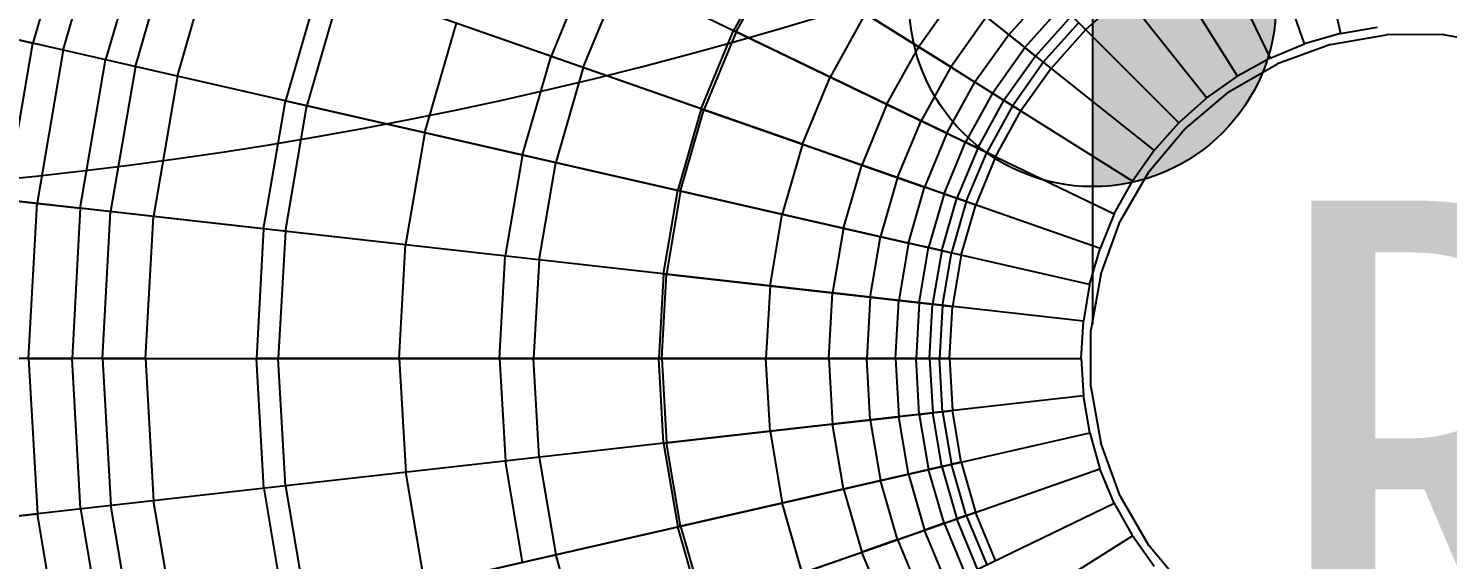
# Model space of a CAD drawing. Extents: x 11992 to 29481, y -6727 to 6811.
# Drawn here: x 18341.7 to 18554.5, y 750.5 to 830.1 of the extents above; entities that cross this region are included whole.
import ezdxf

# ---------------------------------------------------------------- set-up
doc = ezdxf.new("R2010")
doc.units = 0
doc.header["$MEASUREMENT"] = 0
doc.layers.get('0').update_dxf_attribs({"color": 8, "linetype": 'CONTINUOUS'})
for name, color, linetype in [('zoylight 2射灯', 1, 'CONTINUOUS'), ('zoylight 3编号', 7, 'CONTINUOUS'), ('zoylight 5回路', 4, 'CONTINUOUS')]:
    doc.layers.add(name, color=color, linetype=linetype)
doc.styles.add('TFB MS 3mm at 1 to 25', font='arial.ttf', dxfattribs={"height": 75})

# ---------------------------------------------------------------- blocks, each defined once
blk = doc.blocks.new('嵌入式射灯55')
at = {"layer": 'zoylight 2射灯'}
h = blk.add_hatch(color=256, dxfattribs=at)
h.dxf.hatch_style = 1
h.paths.add_polyline_path([(0, 0), (0, 27.5, 0.4142136), (-27.5, 0)])
h.paths.add_polyline_path([(0, -27.5, 0.4142136), (27.5, 0), (0, 0)])
for p, q in [((0, -48.125), (0, 48.125)), ((48.125, 0), (-48.125, 0))]:
    blk.add_line(p, q, dxfattribs=at)
blk.add_circle((0, 0), 27.5, dxfattribs=at)

msp = doc.modelspace()

# ---------------------------------------------------------------- linework, layer by layer
for p, q in [((18533.1, 827.79, -1620.33), (18483.12, 970.61, -1615.12)), ((18459.43, 967.85, -1612.74), (18527.92, 825.64, -1620.33)), ((18523.01, 822.94, -1620.33), (18442.49, 951.08, -1615.12)), ((18514.26, 815.95, -1620.33), (18402.66, 927.55, -1612.74)), ((18519.08, 914.37, -1620.33), (18538.49, 829.34, -1620.33)), ((18480.03, 824.32, -1653.52), (18348.46, 906.99, -1604.79)), ((18464.06, 887.87, -1620.33), (18518.44, 819.69, -1620.33)), ((18416.39, 886.83, -1619.67), (18510.52, 811.77, -1620.33)), ((18507.27, 807.2, -1620.33), (18388.46, 881.85, -1617.68)), ((18342.54, 880.32, -1609.93), (18447.88, 829.59, -1642.06)), ((18362.36, 870.78, -1612.74), (18504.56, 802.29, -1620.33)), ((18457.8, 812.72, -1646.7), (18320.89, 860.63, -1600.71)), ((18460.99, 851.27, -2440.36), (18492.74, 825.95, -1662.33)), ((18349.04, 850.78, -1609.56), (18342.43, 827.88, -1609.56)), ((18346.98, 826.84, -1612.74), (18353.45, 849.24, -1612.74)), ((18359.6, 847.08, -1615.12), (18353.33, 825.39, -1615.12)), ((18357.79, 824.37, -1621.48), (18363.91, 845.58, -1621.48)), ((18364.08, 822.94, -1617.68), (18370, 843.44, -1617.68)), ((18502.42, 797.11, -1620.33), (18370, 843.44, -1617.68)), ((18453.63, 840.91, -2440.36), (18447.49, 829.78, -2440.36)), ((18447.88, 829.59, -1642.06), (18454, 840.67, -1642.06)), ((18453.63, 840.91, -2440.36), (18490.55, 817.71, -1670.43)), ((18425.99, 840.13, -1620.33), (18420.11, 825.91, -1620.33)), ((18385.69, 837.95, -1627.09), (18380.29, 819.24, -1627.09)), ((18388.79, 836.87, -1619.67), (18383.49, 818.51, -1619.67)), ((18424.92, 824.23, -1637.01), (18430.59, 837.92, -1637.01)), ((18380.29, 819.24, -1627.09), (18310.22, 835.23, -1596.71)), ((18480.94, 835.36, -1650.35), (18475.23, 827.33, -1650.35)), ((18480.94, 835.36, -1650.35), (18491.15, 827.21, -1659.76)), ((18488.73, 829.14, -1656.74), (18494.56, 835.65, -1656.74)), ((18506.13, 835.13, -1670.43), (18500.3, 829.91, -1670.43)), ((18467.24, 832.36, -1646.7), (18461.97, 822.8, -1646.7)), ((18496.74, 833.46, -1659.76), (18491.15, 827.21, -1659.76)), ((18492.74, 825.95, -1662.33), (18498.18, 832.03, -1662.33)), ((18401.18, 814.47, -1632.14), (18405.92, 830.88, -1632.14)), ((18480.03, 824.32, -1653.52), (18485.37, 831.83, -1653.52)), ((18499.24, 830.97, -1665.53), (18493.91, 825.01, -1665.53)), ((18495.08, 824.08, -1670.43), (18500.3, 829.91, -1670.43)), ((18538.49, 829.34, -1620.33), (18544.01, 830.29, -1620.33)), ((18337.09, 829.1, -1604.58), (18342.43, 827.88, -1609.56)), ((18338.42, 804.39, -1609.56), (18342.43, 827.88, -1609.56)), ((18500.86, 791.72, -1620.33), (18342.43, 827.88, -1609.56)), ((18442.63, 818.03, -2440.36), (18447.49, 829.78, -2440.36)), ((18447.88, 829.59, -1642.06), (18443.04, 817.89, -1642.06)), ((18486.77, 810.86, -1670.43), (18447.49, 829.78, -2440.36)), ((18479.46, 814.38, -1656.74), (18447.88, 829.59, -1642.06)), ((18488.73, 829.14, -1656.74), (18483.67, 822.03, -1656.74)), ((18527.92, 825.64, -1620.33), (18533.1, 827.79, -1620.33)), ((18538.49, 829.34, -1620.33), (18533.1, 827.79, -1620.33)), ((18537, 827.68, -1620.71), (18545.36, 829.15, -1620.71)), ((18553.86, 829.16, -1620.71), (18545.36, 829.15, -1620.71)), ((18553.86, 829.16, -1620.71), (18562.23, 827.68, -1620.71)), ((18346.98, 826.84, -1612.74), (18343.06, 803.87, -1612.74)), ((18415.84, 811.13, -1620.33), (18420.11, 825.91, -1620.33)), ((18470.48, 818.71, -1650.35), (18475.23, 827.33, -1650.35)), ((18486.29, 820.38, -1659.76), (18491.15, 827.21, -1659.76)), ((18492.74, 825.95, -1662.33), (18488.01, 819.3, -1662.33)), ((18492.74, 825.95, -1662.33), (18491.15, 827.21, -1659.76)), ((18527.92, 825.64, -1620.33), (18523.01, 822.94, -1620.33)), ((18537, 827.68, -1620.71), (18529.01, 824.77, -1620.71)), ((18349.53, 803.14, -1615.12), (18353.33, 825.39, -1615.12)), ((18357.79, 824.37, -1621.48), (18354.07, 802.63, -1621.48)), ((18424.92, 824.23, -1637.01), (18420.81, 809.99, -1637.01)), ((18480.03, 824.32, -1653.52), (18475.58, 816.25, -1653.52)), ((18480.03, 824.32, -1653.52), (18483.67, 822.03, -1656.74)), ((18489.28, 818.5, -1665.53), (18493.91, 825.01, -1665.53)), ((18495.08, 824.08, -1670.43), (18490.55, 817.71, -1670.43)), ((18521.65, 820.53, -1620.71), (18529.01, 824.77, -1620.71)), ((18364.08, 822.94, -1617.68), (18360.49, 801.9, -1617.68)), ((18457.8, 812.72, -1646.7), (18461.97, 822.8, -1646.7)), ((18479.46, 814.38, -1656.74), (18483.67, 822.03, -1656.74)), ((18488.01, 819.3, -1662.33), (18483.67, 822.03, -1656.74)), ((18518.44, 819.69, -1620.33), (18523.01, 822.94, -1620.33)), ((18486.29, 820.38, -1659.76), (18482.24, 813.04, -1659.76)), ((18484.08, 812.16, -1662.33), (18488.01, 819.3, -1662.33)), ((18489.28, 818.5, -1665.53), (18488.01, 819.3, -1662.33)), ((18518.44, 819.69, -1620.33), (18514.26, 815.95, -1620.33)), ((18521.65, 820.53, -1620.71), (18515.15, 815.06, -1620.71)), ((18377.01, 800.04, -1627.09), (18380.29, 819.24, -1627.09)), ((18380.28, 799.67, -1619.67), (18383.49, 818.51, -1619.67)), ((18380.29, 819.24, -1627.09), (18473.7, 797.92, -1656.74)), ((18442.63, 818.03, -2440.36), (18439.1, 805.82, -2440.36)), ((18439.53, 805.72, -1642.06), (18443.04, 817.89, -1642.06)), ((18442.63, 818.03, -2440.36), (18483.78, 803.63, -1670.43)), ((18470.48, 818.71, -1650.35), (18466.71, 809.6, -1650.35)), ((18489.28, 818.5, -1665.53), (18485.43, 811.51, -1665.53)), ((18486.77, 810.86, -1670.43), (18490.55, 817.71, -1670.43)), ((18489.28, 818.5, -1665.53), (18490.55, 817.71, -1670.43)), ((18472.06, 807.73, -1653.52), (18475.58, 816.25, -1653.52)), ((18509.68, 808.55, -1620.71), (18515.15, 815.06, -1620.71)), ((18510.52, 811.77, -1620.33), (18514.26, 815.95, -1620.33)), ((18401.18, 814.47, -1632.14), (18398.3, 797.64, -1632.14)), ((18479.46, 814.38, -1656.74), (18476.12, 806.31, -1656.74)), ((18479.04, 805.29, -1659.76), (18482.24, 813.04, -1659.76)), ((18479.46, 814.38, -1656.74), (18482.24, 813.04, -1659.76)), ((18484.08, 812.16, -1662.33), (18482.24, 813.04, -1659.76)), ((18415.84, 811.13, -1620.33), (18413.25, 795.96, -1620.33)), ((18457.8, 812.72, -1646.7), (18454.77, 802.24, -1646.7)), ((18457.8, 812.72, -1646.7), (18466.71, 809.6, -1650.35)), ((18484.08, 812.16, -1662.33), (18480.96, 804.62, -1662.33)), ((18482.37, 804.12, -1665.53), (18485.43, 811.51, -1665.53)), ((18486.77, 810.86, -1670.43), (18483.78, 803.63, -1670.43)), ((18484.08, 812.16, -1662.33), (18485.43, 811.51, -1665.53)), ((18486.77, 810.86, -1670.43), (18485.43, 811.51, -1665.53)), ((18510.52, 811.77, -1620.33), (18507.27, 807.2, -1620.33)), ((18418.32, 795.39, -1637.01), (18420.81, 809.99, -1637.01)), ((18463.98, 800.14, -1650.35), (18466.71, 809.6, -1650.35)), ((18466.71, 809.6, -1650.35), (18476.12, 806.31, -1656.74)), ((18472.06, 807.73, -1653.52), (18469.5, 798.88, -1653.52)), ((18504.56, 802.29, -1620.33), (18507.27, 807.2, -1620.33)), ((18509.68, 808.55, -1620.71), (18505.44, 801.19, -1620.71)), ((18332.98, 805, -1604.58), (18349.53, 803.14, -1615.12)), ((18462.32, 790.43, -1650.35), (18333.98, 804.89, -1615.66)), ((18436.96, 793.29, -2440.36), (18439.1, 805.82, -2440.36)), ((18439.53, 805.72, -1642.06), (18437.4, 793.24, -1642.06)), ((18439.1, 805.82, -2440.36), (18480.16, 796.45, -1665.53)), ((18473.7, 797.92, -1656.74), (18476.12, 806.31, -1656.74)), ((18479.04, 805.29, -1659.76), (18476.12, 806.31, -1656.74)), ((18479.04, 805.29, -1659.76), (18476.71, 797.23, -1659.76)), ((18478.69, 796.78, -1662.33), (18480.96, 804.62, -1662.33)), ((18479.04, 805.29, -1659.76), (18480.96, 804.62, -1662.33)), ((18482.37, 804.12, -1665.53), (18480.96, 804.62, -1662.33)), ((18341.77, 780.6, -1612.74), (18343.06, 803.87, -1612.74)), ((18349.53, 803.14, -1615.12), (18348.29, 780.6, -1615.12)), ((18499.92, 786.19, -1620.33), (18349.53, 803.14, -1615.12)), ((18352.85, 780.6, -1621.48), (18354.07, 802.63, -1621.48)), ((18452.94, 791.49, -1646.7), (18454.77, 802.24, -1646.7)), ((18482.37, 804.12, -1665.53), (18480.16, 796.45, -1665.53)), ((18481.61, 796.11, -1670.43), (18483.78, 803.63, -1670.43)), ((18482.37, 804.12, -1665.53), (18483.78, 803.63, -1670.43)), ((18504.56, 802.29, -1620.33), (18502.42, 797.11, -1620.33)), ((18359.31, 780.6, -1617.68), (18360.49, 801.9, -1617.68)), ((18463.98, 800.14, -1650.35), (18462.32, 790.43, -1650.35)), ((18502.53, 793.21, -1620.71), (18505.44, 801.19, -1620.71)), ((18377.01, 800.04, -1627.09), (18375.93, 780.6, -1627.09)), ((18380.28, 799.67, -1619.67), (18379.22, 780.6, -1619.67)), ((18467.95, 789.8, -1653.52), (18469.5, 798.88, -1653.52)), ((18397.36, 780.6, -1632.14), (18398.3, 797.64, -1632.14)), ((18412.4, 780.6, -1620.33), (18413.25, 795.96, -1620.33)), ((18473.7, 797.92, -1656.74), (18472.23, 789.31, -1656.74)), ((18478.69, 796.78, -1662.33), (18473.7, 797.92, -1656.74)), ((18475.3, 788.97, -1659.76), (18476.71, 797.23, -1659.76)), ((18478.69, 796.78, -1662.33), (18477.32, 788.74, -1662.33)), ((18478.69, 796.78, -1662.33), (18480.16, 796.45, -1665.53)), ((18478.81, 788.57, -1665.53), (18480.16, 796.45, -1665.53)), ((18481.61, 796.11, -1670.43), (18480.3, 788.41, -1670.43)), ((18500.86, 791.72, -1620.33), (18502.42, 797.11, -1620.33)), ((18418.32, 795.39, -1637.01), (18417.5, 780.6, -1637.01)), ((18436.96, 793.29, -2440.36), (18436.26, 780.6, -2440.36)), ((18436.7, 780.6, -1642.06), (18437.4, 793.24, -1642.06)), ((18436.96, 793.29, -2440.36), (18480.3, 788.41, -1670.43)), ((18500.86, 791.72, -1620.33), (18499.92, 786.19, -1620.33)), ((18502.53, 793.21, -1620.71), (18501.06, 784.84, -1620.71)), ((18452.94, 791.49, -1646.7), (18452.33, 780.6, -1646.7)), ((18461.78, 780.6, -1650.35), (18462.32, 790.43, -1650.35)), ((18467.95, 789.8, -1653.52), (18462.32, 790.43, -1650.35)), ((18467.95, 789.8, -1653.52), (18467.44, 780.6, -1653.52)), ((18467.95, 789.8, -1653.52), (18472.23, 789.31, -1656.74)), ((18471.75, 780.6, -1656.74), (18472.23, 789.31, -1656.74)), ((18477.32, 788.74, -1662.33), (18472.23, 789.31, -1656.74)), ((18475.3, 788.97, -1659.76), (18474.84, 780.6, -1659.76)), ((18476.87, 780.6, -1662.33), (18477.32, 788.74, -1662.33)), ((18478.81, 788.57, -1665.53), (18477.32, 788.74, -1662.33)), ((18478.81, 788.57, -1665.53), (18478.37, 780.6, -1665.53)), ((18478.81, 788.57, -1665.53), (18480.3, 788.41, -1670.43)), ((18479.86, 780.6, -1670.43), (18480.3, 788.41, -1670.43)), ((18499.61, 780.6, -1620.33), (18499.92, 786.19, -1620.33)), ((18501.05, 776.35, -1620.71), (18501.06, 784.84, -1620.71)), ((18352.85, 780.6, -1621.48), (18319.78, 780.6, -1609.93)), ((18341.77, 780.6, -1612.74), (18337.11, 780.6, -1609.56)), ((18341.77, 780.6, -1612.74), (18343.09, 757.33, -1612.74)), ((18341.77, 780.6, -1612.74), (18348.29, 780.6, -1615.12)), ((18349.56, 758.06, -1615.12), (18348.29, 780.6, -1615.12)), ((18359.31, 780.6, -1617.68), (18348.29, 780.6, -1615.12)), ((18352.85, 780.6, -1621.48), (18375.93, 780.6, -1627.09)), ((18352.85, 780.6, -1621.48), (18354.1, 758.57, -1621.48)), ((18359.31, 780.6, -1617.68), (18499.61, 780.6, -1620.33)), ((18359.31, 780.6, -1617.68), (18360.52, 759.29, -1617.68)), ((18452.33, 780.6, -1646.7), (18375.93, 780.6, -1627.09)), ((18377.03, 761.15, -1627.09), (18375.93, 780.6, -1627.09)), ((18380.3, 761.52, -1619.67), (18379.22, 780.6, -1619.67)), ((18397.36, 780.6, -1632.14), (18398.33, 763.55, -1632.14)), ((18412.4, 780.6, -1620.33), (18413.27, 765.23, -1620.33)), ((18418.34, 765.8, -1637.01), (18417.5, 780.6, -1637.01)), ((18479.86, 780.6, -1670.43), (18436.26, 780.6, -2440.36)), ((18436.98, 767.9, -2440.36), (18436.26, 780.6, -2440.36)), ((18436.7, 780.6, -1642.06), (18437.42, 767.95, -1642.06)), ((18461.78, 780.6, -1650.35), (18452.33, 780.6, -1646.7)), ((18452.95, 769.7, -1646.7), (18452.33, 780.6, -1646.7)), ((18461.78, 780.6, -1650.35), (18462.33, 770.76, -1650.35)), ((18461.78, 780.6, -1650.35), (18467.44, 780.6, -1653.52)), ((18471.75, 780.6, -1656.74), (18467.44, 780.6, -1653.52)), ((18467.96, 771.4, -1653.52), (18467.44, 780.6, -1653.52)), ((18471.75, 780.6, -1656.74), (18472.24, 771.88, -1656.74)), ((18476.87, 780.6, -1662.33), (18471.75, 780.6, -1656.74)), ((18475.31, 772.22, -1659.76), (18474.84, 780.6, -1659.76)), ((18476.87, 780.6, -1662.33), (18478.37, 780.6, -1665.53)), ((18476.87, 780.6, -1662.33), (18477.33, 772.45, -1662.33)), ((18478.82, 772.62, -1665.53), (18478.37, 780.6, -1665.53)), ((18479.86, 780.6, -1670.43), (18478.37, 780.6, -1665.53)), ((18479.86, 780.6, -1670.43), (18480.31, 772.79, -1670.43)), ((18499.61, 780.6, -1620.33), (18499.93, 775, -1620.33)), ((18499.93, 775, -1620.33), (18343.09, 757.33, -1612.74)), ((18500.87, 769.47, -1620.33), (18499.93, 775, -1620.33)), ((18501.05, 776.35, -1620.71), (18502.53, 767.98, -1620.71)), ((18436.98, 767.9, -2440.36), (18480.31, 772.79, -1670.43)), ((18475.31, 772.22, -1659.76), (18477.33, 772.45, -1662.33)), ((18478.82, 772.62, -1665.53), (18477.33, 772.45, -1662.33)), ((18478.7, 764.41, -1662.33), (18477.33, 772.45, -1662.33)), ((18478.82, 772.62, -1665.53), (18480.31, 772.79, -1670.43)), ((18478.82, 772.62, -1665.53), (18480.16, 764.74, -1665.53)), ((18481.61, 765.07, -1670.43), (18480.31, 772.79, -1670.43)), ((18462.33, 770.76, -1650.35), (18308.82, 753.46, -1600.71)), ((18462.33, 770.76, -1650.35), (18472.24, 771.88, -1656.74)), ((18463.98, 761.05, -1650.35), (18462.33, 770.76, -1650.35)), ((18467.96, 771.4, -1653.52), (18469.5, 762.31, -1653.52)), ((18475.31, 772.22, -1659.76), (18472.24, 771.88, -1656.74)), ((18473.7, 763.27, -1656.74), (18472.24, 771.88, -1656.74)), ((18475.31, 772.22, -1659.76), (18476.71, 763.96, -1659.76)), ((18353.33, 735.79, -1615.12), (18500.87, 769.47, -1620.33)), ((18452.95, 769.7, -1646.7), (18454.77, 758.95, -1646.7)), ((18500.87, 769.47, -1620.33), (18502.41, 764.08, -1620.33)), ((18436.98, 767.9, -2440.36), (18439.1, 755.37, -2440.36)), ((18439.53, 755.47, -1642.06), (18437.42, 767.95, -1642.06)), ((18505.43, 759.99, -1620.71), (18502.53, 767.98, -1620.71)), ((18388.77, 724.31, -1619.67), (18502.41, 764.08, -1620.33)), ((18401.18, 746.71, -1632.14), (18476.71, 763.96, -1659.76)), ((18415.84, 750.06, -1620.33), (18413.27, 765.23, -1620.33)), ((18418.34, 765.8, -1637.01), (18420.81, 751.2, -1637.01)), ((18481.61, 765.07, -1670.43), (18439.1, 755.37, -2440.36)), ((18478.7, 764.41, -1662.33), (18476.71, 763.96, -1659.76)), ((18479.03, 755.9, -1659.76), (18476.71, 763.96, -1659.76)), ((18478.7, 764.41, -1662.33), (18480.16, 764.74, -1665.53)), ((18478.7, 764.41, -1662.33), (18480.95, 756.57, -1662.33)), ((18481.61, 765.07, -1670.43), (18480.16, 764.74, -1665.53)), ((18482.36, 757.06, -1665.53), (18480.16, 764.74, -1665.53)), ((18481.61, 765.07, -1670.43), (18483.77, 757.56, -1670.43)), ((18504.56, 758.9, -1620.33), (18502.41, 764.08, -1620.33)), ((18401.18, 746.71, -1632.14), (18398.33, 763.55, -1632.14)), ((18472.05, 753.45, -1653.52), (18469.5, 762.31, -1653.52)), ((18473.7, 763.27, -1656.74), (18476.11, 754.88, -1656.74)), ((18377.03, 761.15, -1627.09), (18380.29, 741.94, -1627.09)), ((18380.3, 761.52, -1619.67), (18383.5, 742.68, -1619.67)), ((18463.98, 761.05, -1650.35), (18466.7, 751.58, -1650.35)), ((18505.43, 759.99, -1620.71), (18509.69, 752.64, -1620.71)), ((18349.56, 758.06, -1615.12), (18353.33, 735.79, -1615.12)), ((18357.79, 736.81, -1621.48), (18354.1, 758.57, -1621.48)), ((18364.08, 738.25, -1617.68), (18360.52, 759.29, -1617.68)), ((18396.1, 706.67, -1619.67), (18504.56, 758.9, -1620.33)), ((18442.61, 743.15, -2440.36), (18483.77, 757.56, -1670.43)), ((18457.78, 748.46, -1646.7), (18454.77, 758.95, -1646.7)), ((18482.36, 757.06, -1665.53), (18483.77, 757.56, -1670.43)), ((18486.77, 750.33, -1670.43), (18483.77, 757.56, -1670.43)), ((18504.56, 758.9, -1620.33), (18507.28, 754, -1620.33)), ((18338.46, 756.8, -1609.56), (18343.09, 757.33, -1612.74)), ((18346.98, 734.34, -1612.74), (18343.09, 757.33, -1612.74)), ((18439.53, 755.47, -1642.06), (18443.03, 743.3, -1642.06)), ((18479.03, 755.9, -1659.76), (18476.11, 754.88, -1656.74)), ((18479.03, 755.9, -1659.76), (18480.95, 756.57, -1662.33)), ((18479.03, 755.9, -1659.76), (18482.24, 748.15, -1659.76)), ((18482.36, 757.06, -1665.53), (18480.95, 756.57, -1662.33)), ((18484.07, 749.04, -1662.33), (18480.95, 756.57, -1662.33)), ((18482.36, 757.06, -1665.53), (18485.43, 749.69, -1665.53)), ((18433.44, 707.6, -1620.33), (18507.28, 754, -1620.33)), ((18442.61, 743.15, -2440.36), (18439.1, 755.37, -2440.36)), ((18472.05, 753.45, -1653.52), (18466.7, 751.58, -1650.35)), ((18472.05, 753.45, -1653.52), (18476.11, 754.88, -1656.74)), ((18472.05, 753.45, -1653.52), (18475.58, 744.94, -1653.52)), ((18479.46, 746.81, -1656.74), (18476.11, 754.88, -1656.74)), ((18510.52, 749.42, -1620.33), (18507.28, 754, -1620.33)), ((18424.9, 736.96, -1637.01), (18420.81, 751.2, -1637.01)), ((18457.78, 748.46, -1646.7), (18466.7, 751.58, -1650.35)), ((18470.47, 742.49, -1650.35), (18466.7, 751.58, -1650.35)), ((18515.14, 746.13, -1620.71), (18509.69, 752.64, -1620.71))]:
    msp.add_line(p, q)
at = {"layer": 'zoylight 5回路', "linetype": 'Continuous'}
msp.add_arc((18276.59, 1437.51), 632.94, 209.07205, 290.27102, dxfattribs=at)

# ---------------------------------------------------------------- block references
at = {"layer": 'zoylight 2射灯'}
msp.add_blockref('嵌入式射灯55', (18501.33, 833.87, -1653.52), dxfattribs=at)

# ---------------------------------------------------------------- texts
at = {"layer": 'zoylight 3编号', "insert": (18526.97, 804.26, -1653.52), "char_height": 75, "width": 104.7704, "attachment_point": 1, "style": 'TFB MS 3mm at 1 to 25'}
msp.add_mtext('{\\fSimHei|b0|i0|c134|p49;R3}', dxfattribs=at)

doc.saveas('drawing.dxf')
